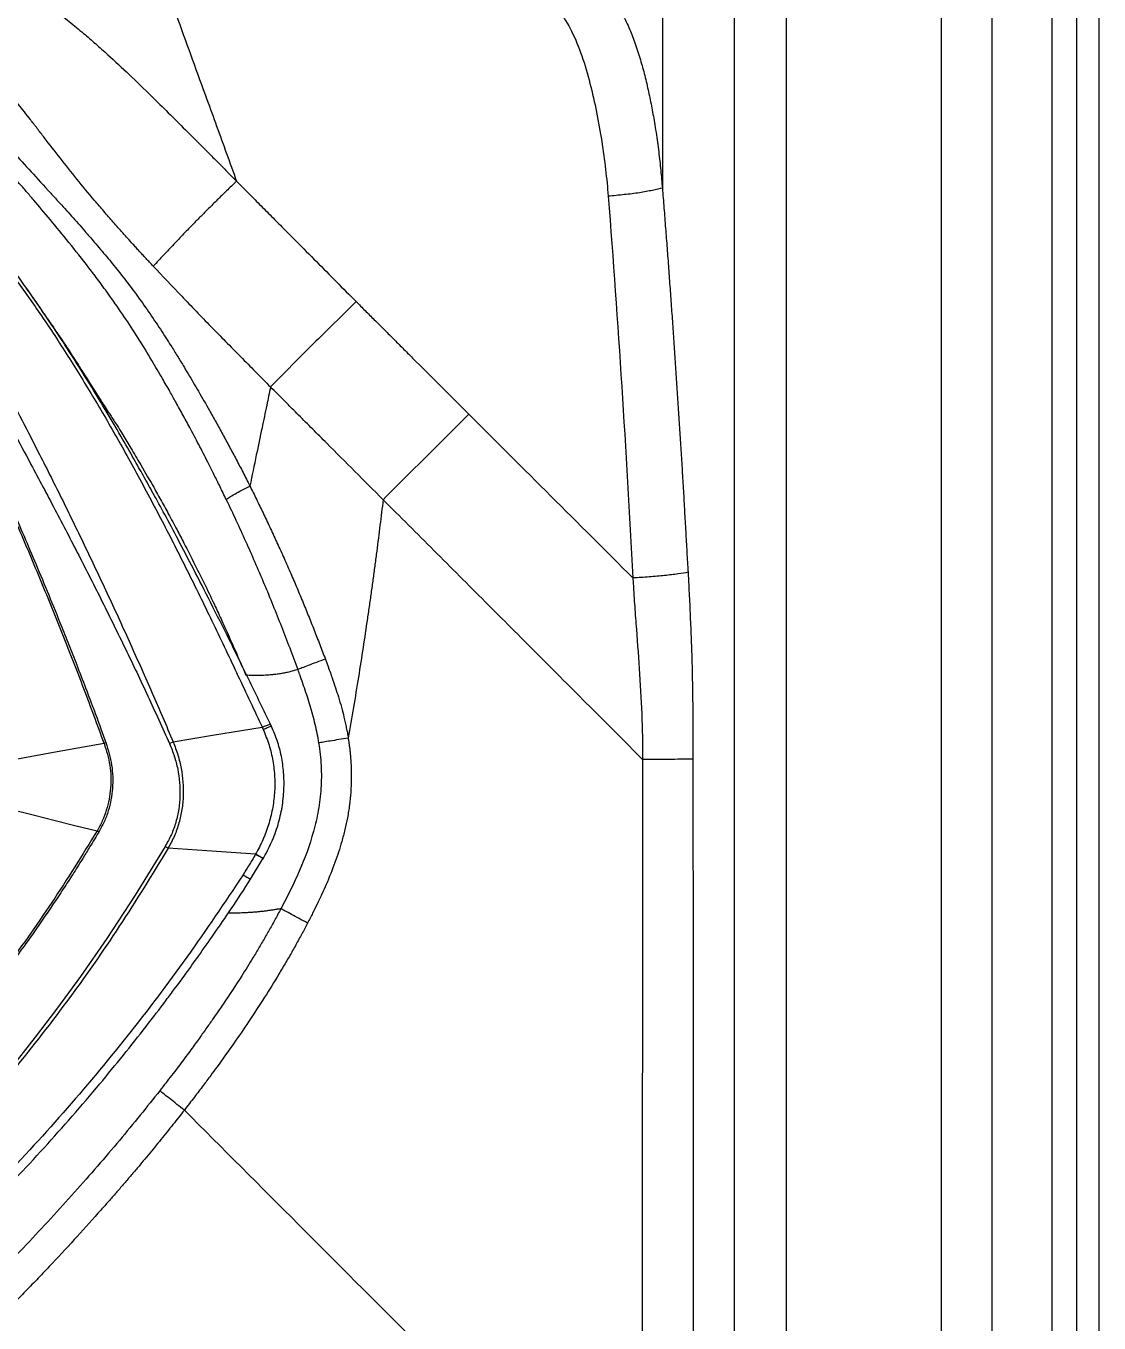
# Model space of a CAD drawing. Extents: x 0 to 84, y -21 to 126.
# Drawn here: x 75.28 to 84.1, y 9.02 to 19.67 of the extents above; entities that cross this region are included whole.
import ezdxf

# ---------------------------------------------------------------- set-up
doc = ezdxf.new("R2010")
doc.units = 0
doc.header["$MEASUREMENT"] = 0
doc.layers.add('1', color=4, linetype='Continuous')

# ---------------------------------------------------------------- blocks, each defined once
blk = doc.blocks.new('PRODIGY')
at = {"layer": '1', "color": 4, "linetype": 'Continuous', "lineweight": 25}
blk.add_line((84.097, 2.999), (84.097, 75.05), dxfattribs=at)
at = {"layer": '1', "color": 3, "linetype": 'Continuous', "lineweight": 25}
for p, q in [((83.913, 3.416), (83.913, 74.633)), ((83.71, 3.693), (83.71, 74.357)), ((83.219, 4.326), (83.219, 73.724)), ((82.801, 4.835), (82.801, 73.215)), ((81.097, 39.025), (81.097, 6.248)), ((81.526, 39.025), (81.526, 6.248)), ((80.507, 31.17), (80.507, 18.342)), ((77.294, 13.92), (77.285, 13.938)), ((75.934, 13.786), (75.919, 13.781)), ((76.487, 13.791), (76.456, 13.778)), ((76.445, 12.919), (76.42, 12.934)), ((77.123, 12.664), (77.227, 12.836))]:
    blk.add_line(p, q, dxfattribs=at)
at = {"layer": '1', "color": 3, "linetype": 'Continuous', "lineweight": 25, "flags": 128}
for points in [[(77.218, 13.91), (76.809, 13.844), (76.487, 13.791)], [(75.147, 13.643), (75.533, 13.712), (75.919, 13.781)], [(75.08, 13.256), (75.346, 13.19), (75.517, 13.147), (75.689, 13.104), (75.861, 13.061)], [(76.42, 12.934), (76.173, 12.533), (75.941, 12.176), (75.725, 11.865), (75.528, 11.596), (75.353, 11.367), (75.203, 11.179)], [(77.164, 12.87), (76.762, 12.898), (76.445, 12.919)]]:
    blk.add_lwpolyline(points, dxfattribs=at)
at = {"layer": '1', "color": 3, "linetype": 'Continuous', "lineweight": 25}
blk.add_arc((77.427, 13.256), 0.665, 236.5779, 242.778, dxfattribs=at)
for points, knots in [([(76.068, 20.985), (76.082, 20.944), (76.112, 20.862), (76.157, 20.738), (76.202, 20.614), (76.247, 20.489), (76.293, 20.364), (76.339, 20.238), (76.385, 20.111), (76.431, 19.983), (76.478, 19.855), (76.549, 19.66), (76.644, 19.398), (76.75, 19.106), (76.844, 18.848), (76.925, 18.625), (76.98, 18.474), (77.007, 18.398)], [0, 0, 0, 0, 0.04736, 0.095025, 0.142991, 0.191254, 0.239811, 0.288657, 0.337788, 0.387197, 0.436879, 0.486829, 0.612955, 0.74086, 0.825719, 0.912093, 1, 1, 1, 1]), ([(74.648, 20.479), (74.651, 20.475), (74.658, 20.468), (74.668, 20.456), (74.678, 20.444), (74.688, 20.433), (74.698, 20.421), (74.708, 20.41), (74.729, 20.387), (74.765, 20.35), (74.822, 20.298), (74.886, 20.247), (74.952, 20.197), (75.029, 20.142), (75.116, 20.082), (75.21, 20.019), (75.308, 19.952), (75.411, 19.879), (75.519, 19.799), (75.632, 19.71), (75.743, 19.619), (75.849, 19.527), (75.974, 19.415), (76.128, 19.271), (76.293, 19.111), (76.448, 18.959), (76.567, 18.84), (76.668, 18.739), (76.751, 18.657), (76.835, 18.572), (76.921, 18.486), (76.978, 18.428), (77.007, 18.399)], [0, 0, 0, 0, 0.021325, 0.041794, 0.061438, 0.080288, 0.098374, 0.115725, 0.132371, 0.198636, 0.257307, 0.29678, 0.333991, 0.371604, 0.406767, 0.440565, 0.472657, 0.505057, 0.537225, 0.572139, 0.608221, 0.6379, 0.668912, 0.722897, 0.781028, 0.823665, 0.868078, 0.893415, 0.919281, 0.945671, 0.972579, 1, 1, 1, 1]), ([(79.7, 20.229), (79.706, 20.226), (79.717, 20.22), (79.734, 20.212), (79.751, 20.203), (79.768, 20.194), (79.784, 20.185), (79.8, 20.175), (79.816, 20.166), (79.831, 20.156), (79.846, 20.146), (79.861, 20.136), (79.876, 20.125), (79.891, 20.115), (79.905, 20.104), (79.919, 20.093), (79.944, 20.072), (79.981, 20.039), (80.026, 19.993), (80.068, 19.942), (80.119, 19.874), (80.176, 19.78), (80.232, 19.664), (80.281, 19.54), (80.322, 19.413), (80.359, 19.282), (80.39, 19.15), (80.418, 19.016), (80.439, 18.899), (80.455, 18.799), (80.467, 18.719), (80.477, 18.64), (80.486, 18.564), (80.494, 18.488), (80.501, 18.415), (80.505, 18.366), (80.507, 18.342)], [0, 0, 0, 0, 0.0086856, 0.0173301, 0.0259339, 0.0344974, 0.0430213, 0.0515063, 0.0599533, 0.0683633, 0.0767373, 0.0850765, 0.0933824, 0.1016563, 0.1098998, 0.1181145, 0.1263022, 0.1562459, 0.1865725, 0.2173743, 0.2487448, 0.3078264, 0.371682, 0.4314697, 0.4966684, 0.558516, 0.6232819, 0.6858177, 0.7502824, 0.7887158, 0.8262085, 0.8627732, 0.8984224, 0.9331684, 0.9670235, 1, 1, 1, 1]), ([(79.536, 19.889), (79.557, 19.878), (79.579, 19.865), (79.619, 19.832), (79.639, 19.813), (79.696, 19.746), (79.73, 19.692), (79.792, 19.568), (79.82, 19.5), (79.87, 19.355), (79.892, 19.279), (79.932, 19.124), (79.95, 19.044), (79.982, 18.885), (79.996, 18.805), (80.021, 18.648), (80.031, 18.571), (80.049, 18.419), (80.056, 18.346), (80.062, 18.275)], [0, 0, 0, 0, 0.0625, 0.0625, 0.125, 0.125, 0.25, 0.25, 0.375, 0.375, 0.5, 0.5, 0.625, 0.625, 0.75, 0.75, 0.875, 0.875, 1, 1, 1, 1]), ([(76.322, 17.7), (76.312, 17.711), (76.293, 17.732), (76.263, 17.763), (76.235, 17.794), (76.208, 17.823), (76.181, 17.853), (76.136, 17.902), (76.073, 17.972), (75.993, 18.062), (75.916, 18.151), (75.815, 18.269), (75.694, 18.416), (75.557, 18.589), (75.449, 18.727), (75.369, 18.831), (75.297, 18.925), (75.232, 19.008), (75.174, 19.08), (75.13, 19.134), (75.083, 19.19), (75.039, 19.239), (75.001, 19.278), (74.968, 19.312), (74.936, 19.342), (74.905, 19.371), (74.865, 19.405), (74.831, 19.433), (74.801, 19.457), (74.782, 19.472), (74.761, 19.488), (74.748, 19.499), (74.74, 19.505)], [0, 0, 0, 0, 0.0118305, 0.0233955, 0.034696, 0.0457298, 0.0564924, 0.0669775, 0.1008396, 0.1339747, 0.1667297, 0.2000682, 0.2651859, 0.3306607, 0.3946322, 0.4251252, 0.4546954, 0.5095549, 0.5339098, 0.556951, 0.592037, 0.6285004, 0.6544594, 0.6841203, 0.7181657, 0.7510471, 0.7883227, 0.8641876, 0.8958868, 0.9300851, 0.9593428, 1, 1, 1, 1]), ([(74.754, 19.014), (74.759, 19.012), (74.767, 19.007), (74.781, 19), (74.795, 18.992), (74.815, 18.981), (74.842, 18.963), (74.877, 18.937), (74.916, 18.904), (74.959, 18.863), (75.006, 18.816), (75.075, 18.742), (75.173, 18.635), (75.314, 18.48), (75.442, 18.341), (75.555, 18.217), (75.648, 18.115), (75.748, 18.002), (75.845, 17.89), (75.938, 17.781), (76.039, 17.657), (76.137, 17.53), (76.237, 17.394), (76.333, 17.255), (76.41, 17.137), (76.472, 17.04), (76.519, 16.964), (76.566, 16.887), (76.624, 16.791), (76.697, 16.668), (76.773, 16.535), (76.839, 16.417), (76.894, 16.318), (76.949, 16.216), (77.005, 16.111), (77.061, 16.004), (77.098, 15.931), (77.117, 15.894)], [0, 0, 0, 0, 0.013683, 0.027082, 0.039429, 0.055045, 0.085179, 0.115912, 0.146604, 0.177193, 0.210406, 0.238801, 0.301727, 0.364619, 0.427107, 0.449147, 0.486619, 0.522663, 0.548069, 0.580559, 0.610618, 0.644149, 0.67449, 0.708075, 0.740095, 0.754224, 0.773207, 0.790064, 0.805093, 0.835955, 0.869759, 0.890445, 0.911473, 0.932867, 0.954685, 0.977018, 1, 1, 1, 1]), ([(76.923, 15.782), (76.914, 15.8), (76.897, 15.835), (76.872, 15.887), (76.848, 15.936), (76.824, 15.984), (76.801, 16.029), (76.762, 16.107), (76.706, 16.217), (76.636, 16.35), (76.569, 16.473), (76.512, 16.576), (76.455, 16.678), (76.405, 16.766), (76.355, 16.851), (76.29, 16.962), (76.2, 17.109), (76.084, 17.286), (75.975, 17.443), (75.878, 17.576), (75.764, 17.726), (75.628, 17.897), (75.475, 18.083), (75.361, 18.219), (75.278, 18.315), (75.201, 18.403), (75.131, 18.481), (75.067, 18.546), (75.009, 18.603), (74.957, 18.646), (74.911, 18.677), (74.879, 18.696), (74.855, 18.708), (74.836, 18.717), (74.827, 18.721), (74.822, 18.724)], [0, 0, 0, 0, 0.011863, 0.023315, 0.034348, 0.044944, 0.055087, 0.064781, 0.097009, 0.129348, 0.155252, 0.181276, 0.200806, 0.225955, 0.242893, 0.260453, 0.304808, 0.348374, 0.391761, 0.425889, 0.455575, 0.51842, 0.580491, 0.641671, 0.671942, 0.7019, 0.762107, 0.792425, 0.822743, 0.883415, 0.913977, 0.944302, 0.972454, 0.984123, 1, 1, 1, 1]), ([(77.007, 18.399), (76.993, 18.385), (76.966, 18.358), (76.925, 18.319), (76.886, 18.281), (76.849, 18.244), (76.813, 18.209), (76.778, 18.174), (76.745, 18.141), (76.714, 18.11), (76.683, 18.079), (76.65, 18.045), (76.613, 18.007), (76.572, 17.965), (76.531, 17.923), (76.49, 17.879), (76.448, 17.835), (76.407, 17.791), (76.364, 17.746), (76.336, 17.715), (76.322, 17.7)], [0, 0, 0, 0, 0.059262, 0.116272, 0.171105, 0.223839, 0.274555, 0.323335, 0.370259, 0.415399, 0.458822, 0.500589, 0.559396, 0.618962, 0.679426, 0.740928, 0.803609, 0.867602, 0.93303, 1, 1, 1, 1]), ([(77.007, 18.398), (77.024, 18.381), (77.058, 18.347), (77.109, 18.296), (77.159, 18.245), (77.209, 18.195), (77.258, 18.146), (77.307, 18.097), (77.355, 18.048), (77.403, 18), (77.451, 17.952), (77.537, 17.865), (77.663, 17.738), (77.827, 17.573), (77.936, 17.463), (77.991, 17.409)], [0, 0, 0, 0, 0.052241, 0.103973, 0.155199, 0.20592, 0.256139, 0.305857, 0.355073, 0.403786, 0.451994, 0.499697, 0.667987, 0.834828, 1, 1, 1, 1]), ([(80.507, 18.342), (80.485, 18.336), (80.457, 18.329), (80.393, 18.316), (80.357, 18.309), (80.279, 18.297), (80.238, 18.292), (80.151, 18.283), (80.106, 18.278), (80.062, 18.275)], [0, 0, 0, 0, 0.25, 0.25, 0.5, 0.5, 0.75, 0.75, 1, 1, 1, 1]), ([(80.507, 18.342), (80.512, 18.287), (80.52, 18.177), (80.533, 18.012), (80.546, 17.847), (80.558, 17.682), (80.57, 17.516), (80.582, 17.351), (80.594, 17.185), (80.605, 17.019), (80.616, 16.853), (80.627, 16.687), (80.638, 16.521), (80.649, 16.354), (80.659, 16.188), (80.67, 16.021), (80.68, 15.854), (80.689, 15.687), (80.699, 15.52), (80.708, 15.353), (80.715, 15.241), (80.718, 15.186)], [0, 0, 0, 0, 0.0524122, 0.104847, 0.1573045, 0.2097852, 0.2622894, 0.3148173, 0.3673695, 0.4199461, 0.4725475, 0.5251741, 0.5778262, 0.6305041, 0.6832081, 0.7359387, 0.788696, 0.8414805, 0.8942924, 0.9471321, 1, 1, 1, 1]), ([(74.716, 18.181), (74.78, 18.107), (74.91, 17.959), (75.121, 17.691), (75.336, 17.394), (75.553, 17.071), (75.77, 16.726), (75.986, 16.36), (76.199, 15.977), (76.409, 15.582), (76.615, 15.176), (76.818, 14.76), (77.019, 14.337), (77.152, 14.053), (77.219, 13.911)], [0, 0, 0, 0, 0.083648, 0.167746, 0.251461, 0.334457, 0.417447, 0.500935, 0.584377, 0.667336, 0.750217, 0.833366, 0.916826, 1, 1, 1, 1]), ([(77.285, 13.938), (77.23, 14.053), (77.118, 14.285), (76.954, 14.619), (76.799, 14.929), (76.658, 15.204), (76.532, 15.444), (76.422, 15.651), (76.327, 15.825), (76.242, 15.977), (76.154, 16.134), (76.05, 16.316), (75.921, 16.534), (75.773, 16.778), (75.626, 17.009), (75.486, 17.222), (75.356, 17.413), (75.218, 17.607), (75.074, 17.8), (74.927, 17.988), (74.833, 18.1), (74.785, 18.157)], [0, 0, 0, 0, 0.06884, 0.137784, 0.200411, 0.256659, 0.306646, 0.349726, 0.386885, 0.418139, 0.448211, 0.489804, 0.539349, 0.59651, 0.661202, 0.708613, 0.759588, 0.814339, 0.872956, 0.934751, 1, 1, 1, 1]), ([(74.45, 17.907), (74.479, 17.856), (74.538, 17.753), (74.634, 17.582), (74.737, 17.393), (74.851, 17.183), (74.973, 16.951), (75.105, 16.701), (75.244, 16.435), (75.402, 16.126), (75.578, 15.776), (75.767, 15.388), (75.954, 14.993), (76.136, 14.595), (76.314, 14.194), (76.429, 13.926), (76.487, 13.792)], [0, 0, 0, 0, 0.0623397, 0.1248176, 0.1873631, 0.2504532, 0.313852, 0.3766375, 0.4394585, 0.5026713, 0.5860166, 0.6688233, 0.7516168, 0.8345425, 0.9173642, 1, 1, 1, 1]), ([(74.403, 17.832), (74.43, 17.779), (74.483, 17.675), (74.57, 17.499), (74.668, 17.307), (74.776, 17.094), (74.897, 16.861), (75.03, 16.611), (75.17, 16.347), (75.332, 16.044), (75.514, 15.703), (75.71, 15.326), (75.904, 14.944), (76.094, 14.558), (76.279, 14.17), (76.397, 13.909), (76.456, 13.778)], [0, 0, 0, 0, 0.062319, 0.124752, 0.187451, 0.250906, 0.314486, 0.37751, 0.44061, 0.503895, 0.587131, 0.669779, 0.75236, 0.835034, 0.917583, 1, 1, 1, 1]), ([(76.322, 17.7), (76.399, 17.618), (76.477, 17.536), (76.635, 17.371), (76.715, 17.288), (76.876, 17.123), (76.958, 17.04), (77.122, 16.874), (77.204, 16.791), (77.286, 16.708)], [0, 0, 0, 0, 0.25, 0.25, 0.5, 0.5, 0.75, 0.75, 1, 1, 1, 1]), ([(75.919, 13.781), (75.864, 13.93), (75.754, 14.229), (75.581, 14.672), (75.402, 15.112), (75.218, 15.546), (75.055, 15.916), (74.918, 16.225), (74.805, 16.474), (74.699, 16.713), (74.585, 16.956), (74.477, 17.205), (74.366, 17.444), (74.301, 17.585), (74.268, 17.656)], [0, 0, 0, 0, 0.0993046, 0.1988023, 0.2983852, 0.3983175, 0.4984058, 0.5609175, 0.6237893, 0.6873653, 0.7502551, 0.8333894, 0.9165324, 1, 1, 1, 1]), ([(74.269, 17.656), (74.272, 17.648), (74.294, 17.603), (74.333, 17.517), (74.386, 17.409), (74.439, 17.301), (74.487, 17.197), (74.543, 17.075), (74.609, 16.934), (74.686, 16.774), (74.769, 16.591), (74.854, 16.402), (74.946, 16.199), (75.042, 15.981), (75.144, 15.751), (75.247, 15.514), (75.348, 15.275), (75.451, 15.03), (75.542, 14.806), (75.62, 14.611), (75.688, 14.44), (75.758, 14.258), (75.826, 14.078), (75.886, 13.92), (75.919, 13.827), (75.934, 13.786)], [0, 0, 0, 0, 0.0097383, 0.0546015, 0.1000331, 0.1320562, 0.1702626, 0.2056373, 0.2487952, 0.3001589, 0.3461508, 0.3974852, 0.4466418, 0.498592, 0.5558794, 0.6112052, 0.6642789, 0.7210908, 0.7793449, 0.8161973, 0.8528832, 0.8945568, 0.9379496, 0.9731379, 1, 1, 1, 1]), ([(75.276, 17.521), (75.283, 17.51), (75.299, 17.488), (75.323, 17.455), (75.347, 17.42), (75.372, 17.384), (75.398, 17.347), (75.428, 17.304), (75.462, 17.254), (75.513, 17.181), (75.576, 17.088), (75.636, 16.996), (75.682, 16.925), (75.723, 16.863), (75.763, 16.799), (75.806, 16.731), (75.843, 16.673), (75.881, 16.613), (75.917, 16.557), (75.949, 16.508), (75.976, 16.467), (76, 16.43), (76.03, 16.384), (76.075, 16.312), (76.121, 16.235), (76.168, 16.156), (76.231, 16.049), (76.303, 15.925), (76.383, 15.783), (76.449, 15.662), (76.513, 15.543), (76.586, 15.404), (76.664, 15.251), (76.75, 15.077), (76.814, 14.943), (76.859, 14.847), (76.888, 14.784), (76.921, 14.712), (76.957, 14.632), (76.996, 14.543), (77.039, 14.445), (77.068, 14.376), (77.083, 14.34)], [0, 0, 0, 0, 0.012023, 0.024446, 0.037281, 0.050549, 0.064288, 0.078554, 0.097079, 0.11824, 0.157596, 0.195711, 0.213774, 0.230247, 0.25986, 0.278188, 0.298504, 0.317911, 0.336943, 0.354441, 0.365852, 0.376961, 0.390885, 0.410805, 0.445494, 0.465652, 0.486701, 0.548352, 0.58482, 0.621549, 0.663022, 0.696056, 0.749127, 0.7995, 0.847158, 0.862262, 0.879603, 0.899186, 0.921012, 0.94508, 0.971399, 1, 1, 1, 1]), ([(77.991, 17.409), (77.931, 17.351), (77.872, 17.293), (77.755, 17.177), (77.696, 17.119), (77.58, 17.003), (77.521, 16.944), (77.404, 16.827), (77.345, 16.768), (77.286, 16.708)], [0, 0, 0, 0, 0.25, 0.25, 0.5, 0.5, 0.75, 0.75, 1, 1, 1, 1]), ([(77.991, 17.409), (78.015, 17.384), (78.064, 17.335), (78.139, 17.26), (78.216, 17.184), (78.294, 17.106), (78.373, 17.026), (78.501, 16.899), (78.682, 16.718), (78.836, 16.565), (78.916, 16.484)], [0, 0, 0, 0, 0.079304, 0.160258, 0.242862, 0.327142, 0.413139, 0.500862, 0.739935, 1, 1, 1, 1]), ([(77.286, 16.708), (77.276, 16.658), (77.253, 16.546), (77.214, 16.36), (77.167, 16.138), (77.134, 15.979), (77.117, 15.894)], [0, 0, 0, 0, 0.183859, 0.413123, 0.685932, 1, 1, 1, 1]), ([(78.212, 15.782), (78.134, 15.859), (77.98, 16.014), (77.787, 16.207), (77.633, 16.361), (77.538, 16.456), (77.461, 16.533), (77.403, 16.591), (77.344, 16.651), (77.306, 16.689), (77.286, 16.708)], [0, 0, 0, 0, 0.249891, 0.49984, 0.62484, 0.749869, 0.806534, 0.87493, 0.937539, 1, 1, 1, 1]), ([(78.916, 16.484), (78.858, 16.426), (78.799, 16.368), (78.682, 16.251), (78.623, 16.193), (78.506, 16.076), (78.447, 16.018), (78.33, 15.9), (78.271, 15.841), (78.212, 15.782)], [0, 0, 0, 0, 0.25, 0.25, 0.5, 0.5, 0.75, 0.75, 1, 1, 1, 1]), ([(76.923, 15.782), (76.928, 15.787), (76.937, 15.794), (76.96, 15.809), (76.975, 15.818), (77.009, 15.838), (77.029, 15.849), (77.071, 15.871), (77.093, 15.882), (77.117, 15.894)], [0, 0, 0, 0, 0.25, 0.25, 0.5, 0.5, 0.75, 0.75, 1, 1, 1, 1]), ([(77.117, 15.894), (77.126, 15.876), (77.144, 15.839), (77.171, 15.785), (77.198, 15.729), (77.225, 15.673), (77.253, 15.615), (77.28, 15.557), (77.308, 15.498), (77.335, 15.438), (77.363, 15.377), (77.391, 15.316), (77.418, 15.254), (77.454, 15.172), (77.498, 15.071), (77.548, 14.95), (77.597, 14.831), (77.645, 14.711), (77.691, 14.592), (77.722, 14.512), (77.737, 14.472)], [0, 0, 0, 0, 0.0389753, 0.0784325, 0.1183875, 0.1588524, 0.1998347, 0.2413369, 0.2833563, 0.3258837, 0.3689038, 0.4123934, 0.4563219, 0.5006497, 0.5853037, 0.6691805, 0.7522896, 0.8349726, 0.9174889, 1, 1, 1, 1]), ([(76.923, 15.782), (76.949, 15.726), (76.976, 15.67), (77.029, 15.556), (77.055, 15.499), (77.132, 15.327), (77.183, 15.21), (77.257, 15.034), (77.282, 14.975), (77.329, 14.858), (77.353, 14.799), (77.422, 14.623), (77.466, 14.505), (77.51, 14.386)], [0, 0, 0, 0, 0.125, 0.125, 0.25, 0.25, 0.5, 0.5, 0.625, 0.625, 0.75, 0.75, 1, 1, 1, 1]), ([(78.212, 15.782), (78.208, 15.747), (78.199, 15.677), (78.186, 15.572), (78.173, 15.465), (78.159, 15.358), (78.145, 15.249), (78.13, 15.139), (78.115, 15.029), (78.099, 14.917), (78.076, 14.763), (78.047, 14.566), (78.009, 14.323), (77.968, 14.075), (77.939, 13.908), (77.925, 13.824)], [0, 0, 0, 0, 0.053116, 0.106802, 0.16105, 0.215857, 0.271214, 0.327117, 0.383559, 0.440532, 0.49803, 0.619123, 0.743204, 0.870191, 1, 1, 1, 1]), ([(80.345, 13.649), (80.199, 13.794), (79.91, 14.083), (79.479, 14.515), (79.053, 14.941), (78.631, 15.363), (78.351, 15.643), (78.212, 15.782)], [0, 0, 0, 0, 0.204259, 0.406428, 0.606468, 0.804338, 1, 1, 1, 1]), ([(80.718, 15.186), (80.695, 15.181), (80.667, 15.176), (80.602, 15.167), (80.565, 15.163), (80.486, 15.154), (80.443, 15.151), (80.355, 15.144), (80.31, 15.141), (80.265, 15.139)], [0, 0, 0, 0, 0.25, 0.25, 0.5, 0.5, 0.75, 0.75, 1, 1, 1, 1]), ([(80.265, 15.139), (80.265, 15.133), (80.265, 15.128), (80.266, 15.12), (80.266, 15.116), (80.267, 15.104), (80.268, 15.081), (80.27, 15.057), (80.272, 15.011), (80.274, 14.98), (80.281, 14.887), (80.285, 14.825), (80.299, 14.64), (80.309, 14.517), (80.325, 14.271), (80.332, 14.148), (80.342, 13.9), (80.345, 13.775), (80.345, 13.649)], [0, 0, 0, 0, 0.007812, 0.007812, 0.015625, 0.015625, 0.03125, 0.0625, 0.0625, 0.125, 0.125, 0.25, 0.25, 0.5, 0.5, 0.75, 0.75, 1, 1, 1, 1]), ([(80.718, 15.186), (80.72, 15.151), (80.723, 15.086), (80.73, 14.958), (80.737, 14.8), (80.745, 14.608), (80.751, 14.418), (80.755, 14.227), (80.757, 14.034), (80.758, 13.874), (80.758, 13.747), (80.758, 13.684), (80.758, 13.65)], [0, 0, 0, 0, 0.06886, 0.126347, 0.251054, 0.378451, 0.501632, 0.621681, 0.752005, 0.876456, 0.93387, 1, 1, 1, 1]), ([(77.51, 14.386), (77.504, 14.384), (77.491, 14.38), (77.473, 14.375), (77.454, 14.37), (77.436, 14.366), (77.417, 14.361), (77.398, 14.358), (77.379, 14.354), (77.36, 14.351), (77.341, 14.348), (77.321, 14.346), (77.296, 14.343), (77.253, 14.339), (77.202, 14.337), (77.151, 14.337), (77.114, 14.338), (77.092, 14.34), (77.083, 14.34)], [0, 0, 0, 0, 0.04476, 0.089547, 0.134367, 0.179224, 0.224124, 0.269072, 0.314072, 0.359129, 0.404247, 0.44943, 0.494683, 0.582516, 0.745632, 0.851376, 0.936247, 1, 1, 1, 1]), ([(77.737, 14.472), (77.712, 14.463), (77.687, 14.454), (77.64, 14.436), (77.617, 14.428), (77.577, 14.413), (77.559, 14.406), (77.53, 14.394), (77.518, 14.39), (77.51, 14.386)], [0, 0, 0, 0, 0.25, 0.25, 0.5, 0.5, 0.75, 0.75, 1, 1, 1, 1]), ([(77.51, 14.386), (77.511, 14.383), (77.512, 14.38), (77.514, 14.373), (77.516, 14.37), (77.518, 14.363), (77.519, 14.36), (77.521, 14.354), (77.527, 14.339), (77.532, 14.324), (77.545, 14.287), (77.554, 14.263), (77.579, 14.189), (77.595, 14.14), (77.625, 14.04), (77.639, 13.989), (77.663, 13.887), (77.674, 13.835), (77.682, 13.783)], [0, 0, 0, 0, 0.015625, 0.015625, 0.03125, 0.03125, 0.046875, 0.046875, 0.0625, 0.125, 0.125, 0.25, 0.25, 0.5, 0.5, 0.75, 0.75, 1, 1, 1, 1]), ([(77.737, 14.472), (77.744, 14.451), (77.758, 14.414), (77.777, 14.363), (77.797, 14.305), (77.82, 14.239), (77.845, 14.159), (77.869, 14.079), (77.887, 14.008), (77.9, 13.952), (77.909, 13.909), (77.918, 13.866), (77.923, 13.838), (77.925, 13.824)], [0, 0, 0, 0, 0.096422, 0.176509, 0.240151, 0.368833, 0.485615, 0.616099, 0.739626, 0.806532, 0.872216, 0.936697, 1, 1, 1, 1]), ([(77.227, 13.892), (77.244, 13.85), (77.277, 13.768), (77.308, 13.637), (77.323, 13.503), (77.321, 13.37), (77.304, 13.239), (77.272, 13.111), (77.226, 12.987), (77.185, 12.909), (77.164, 12.87)], [0, 0, 0, 0, 0.126239, 0.25247, 0.378246, 0.503559, 0.627704, 0.751269, 0.876499, 1, 1, 1, 1]), ([(77.218, 13.91), (77.22, 13.907), (77.223, 13.901), (77.225, 13.895), (77.227, 13.892)], [0, 0, 0, 0, 0.560001, 1, 1, 1, 1]), ([(77.285, 13.938), (77.285, 13.938), (77.284, 13.938), (77.277, 13.935), (77.266, 13.931), (77.252, 13.925), (77.236, 13.918), (77.224, 13.913), (77.219, 13.91)], [0, 0, 0, 0, 0.16895, 0.342922, 0.516959, 0.686771, 0.848685, 1, 1, 1, 1]), ([(77.224, 12.83), (77.249, 12.876), (77.299, 12.966), (77.35, 13.11), (77.384, 13.254), (77.399, 13.398), (77.397, 13.539), (77.378, 13.674), (77.345, 13.802), (77.31, 13.881), (77.294, 13.92)], [0, 0, 0, 0, 0.137232, 0.271784, 0.401562, 0.528559, 0.652443, 0.772756, 0.888669, 1, 1, 1, 1]), ([(77.294, 13.92), (77.293, 13.92), (77.292, 13.92), (77.285, 13.918), (77.274, 13.913), (77.26, 13.907), (77.244, 13.9), (77.232, 13.894), (77.227, 13.892)], [0, 0, 0, 0, 0.1678263, 0.3422098, 0.5165994, 0.6866599, 0.8486942, 1, 1, 1, 1]), ([(75.919, 13.781), (75.937, 13.721), (75.973, 13.601), (75.978, 13.412), (75.949, 13.259), (75.906, 13.143), (75.876, 13.088), (75.861, 13.061)], [0, 0, 0, 0, 0.251368, 0.501785, 0.750729, 0.87556, 1, 1, 1, 1]), ([(75.934, 13.786), (75.952, 13.725), (75.988, 13.603), (75.994, 13.411), (75.965, 13.255), (75.921, 13.135), (75.891, 13.08), (75.875, 13.052)], [0, 0, 0, 0, 0.250614, 0.500738, 0.749749, 0.874801, 1, 1, 1, 1]), ([(76.456, 13.778), (76.47, 13.744), (76.498, 13.676), (76.534, 13.533), (76.547, 13.386), (76.534, 13.24), (76.51, 13.133), (76.474, 13.03), (76.438, 12.966), (76.42, 12.934)], [0, 0, 0, 0, 0.1260009, 0.2516184, 0.5011889, 0.6261923, 0.7511741, 0.8751452, 1, 1, 1, 1]), ([(76.487, 13.791), (76.5, 13.756), (76.527, 13.685), (76.562, 13.538), (76.575, 13.386), (76.56, 13.236), (76.536, 13.126), (76.499, 13.019), (76.463, 12.953), (76.445, 12.919)], [0, 0, 0, 0, 0.125715, 0.251317, 0.50068, 0.625642, 0.750731, 0.875038, 1, 1, 1, 1]), ([(77.682, 13.783), (77.692, 13.721), (77.699, 13.658), (77.705, 13.533), (77.705, 13.471), (77.697, 13.349), (77.689, 13.289), (77.669, 13.171), (77.655, 13.113), (77.608, 12.943), (77.568, 12.835), (77.499, 12.677), (77.475, 12.626), (77.437, 12.549), (77.424, 12.523), (77.398, 12.472), (77.385, 12.447), (77.372, 12.422)], [0, 0, 0, 0, 0.125, 0.125, 0.25, 0.25, 0.375, 0.375, 0.5, 0.5, 0.75, 0.75, 0.875, 0.875, 0.9375, 0.9375, 1, 1, 1, 1]), ([(77.925, 13.824), (77.926, 13.814), (77.929, 13.795), (77.933, 13.767), (77.937, 13.739), (77.94, 13.711), (77.943, 13.683), (77.945, 13.655), (77.947, 13.628), (77.95, 13.573), (77.951, 13.49), (77.947, 13.381), (77.936, 13.274), (77.92, 13.172), (77.898, 13.071), (77.866, 12.948), (77.816, 12.797), (77.759, 12.654), (77.708, 12.54), (77.671, 12.462), (77.631, 12.383), (77.605, 12.331), (77.591, 12.304)], [0, 0, 0, 0, 0.018048, 0.035994, 0.053839, 0.071585, 0.089237, 0.106795, 0.124263, 0.141644, 0.211176, 0.281033, 0.347166, 0.414737, 0.477255, 0.54171, 0.655042, 0.778481, 0.832443, 0.890914, 0.942607, 1, 1, 1, 1]), ([(77.925, 13.824), (77.899, 13.819), (77.873, 13.815), (77.823, 13.807), (77.799, 13.803), (77.756, 13.796), (77.737, 13.793), (77.705, 13.787), (77.692, 13.785), (77.682, 13.783)], [0, 0, 0, 0, 0.25, 0.25, 0.5, 0.5, 0.75, 0.75, 1, 1, 1, 1]), ([(80.345, 13.649), (80.344, 13.094), (80.344, 12.538), (80.343, 11.705), (80.343, 11.427), (80.342, 10.872), (80.342, 10.595), (80.342, 10.041), (80.341, 9.764), (80.341, 9.211), (80.341, 8.935), (80.34, 8.108), (80.34, 7.557), (80.34, 7.005)], [0, 0, 0, 0, 0.25, 0.25, 0.375, 0.375, 0.5, 0.5, 0.625, 0.625, 0.75, 0.75, 1, 1, 1, 1]), ([(80.758, 13.65), (80.737, 13.65), (80.711, 13.65), (80.652, 13.649), (80.619, 13.649), (80.547, 13.649), (80.508, 13.649), (80.428, 13.649), (80.386, 13.649), (80.345, 13.649)], [0, 0, 0, 0, 0.25, 0.25, 0.5, 0.5, 0.75, 0.75, 1, 1, 1, 1]), ([(80.758, 13.65), (80.759, 12.977), (80.759, 11.566), (80.76, 9.352), (80.761, 7.809), (80.761, 7.005)], [0, 0, 0, 0, 0.303642, 0.636975, 1, 1, 1, 1]), ([(75.861, 13.061), (75.739, 12.864), (75.495, 12.469), (75.09, 11.902), (74.658, 11.357), (74.198, 10.837), (73.709, 10.348), (73.193, 9.888), (72.65, 9.457), (72.081, 9.057), (71.492, 8.684), (71.084, 8.462), (70.88, 8.351)], [0, 0, 0, 0, 0.100345, 0.20059, 0.300906, 0.400755, 0.500092, 0.599382, 0.699069, 0.799349, 0.899659, 1, 1, 1, 1]), ([(75.875, 13.052), (75.867, 13.038), (75.845, 13.002), (75.804, 12.936), (75.757, 12.859), (75.711, 12.784), (75.671, 12.72), (75.632, 12.66), (75.593, 12.6), (75.521, 12.49), (75.416, 12.335), (75.241, 12.086), (75.022, 11.79), (74.737, 11.432), (74.424, 11.065), (74.079, 10.694), (73.687, 10.308), (73.241, 9.909), (72.736, 9.504), (72.268, 9.166), (71.846, 8.888), (71.573, 8.72), (71.394, 8.615), (71.31, 8.566), (71.225, 8.518), (71.143, 8.472), (71.058, 8.425), (70.974, 8.381), (70.916, 8.35), (70.889, 8.335)], [0, 0, 0, 0, 0.007015, 0.018363, 0.033423, 0.04585, 0.056436, 0.065972, 0.076735, 0.087612, 0.12255, 0.157338, 0.219069, 0.281467, 0.354684, 0.427219, 0.500115, 0.591822, 0.685047, 0.779145, 0.840884, 0.903128, 0.916964, 0.930721, 0.945004, 0.958992, 0.971501, 0.986828, 1, 1, 1, 1]), ([(75.875, 13.052), (75.873, 13.054), (75.868, 13.057), (75.863, 13.06), (75.861, 13.061)], [0, 0, 0, 0, 0.5599684, 1, 1, 1, 1]), ([(76.445, 12.919), (76.314, 12.704), (76.05, 12.273), (75.614, 11.652), (75.147, 11.056), (74.649, 10.489), (74.12, 9.954), (73.558, 9.452), (72.966, 8.982), (72.345, 8.547), (71.703, 8.142), (71.258, 7.902), (71.035, 7.782)], [0, 0, 0, 0, 0.100262, 0.200594, 0.300842, 0.400493, 0.499762, 0.599107, 0.699009, 0.799378, 0.89967, 1, 1, 1, 1]), ([(77.164, 12.87), (77.145, 12.838), (77.111, 12.781), (77.076, 12.725), (77.061, 12.7)], [0, 0, 0, 0, 0.560005, 1, 1, 1, 1]), ([(77.164, 12.87), (77.164, 12.87), (77.164, 12.87), (77.164, 12.87), (77.164, 12.87)], [0, 0, 0, 0, 0.560339, 1, 1, 1, 1]), ([(77.224, 12.84), (77.226, 12.838), (77.229, 12.835), (77.224, 12.837), (77.217, 12.84), (77.207, 12.846), (77.19, 12.855), (77.174, 12.864), (77.164, 12.87)], [0, 0, 0, 0, 0.238959, 0.368043, 0.500001, 0.631958, 0.761045, 1, 1, 1, 1]), ([(77.164, 12.87), (77.174, 12.864), (77.19, 12.855), (77.207, 12.846), (77.218, 12.841), (77.224, 12.838), (77.228, 12.836), (77.227, 12.837), (77.227, 12.837)], [0, 0, 0, 0, 0.303742, 0.467832, 0.635569, 0.803285, 0.967312, 1, 1, 1, 1]), ([(77.061, 12.7), (76.909, 12.473), (76.606, 12.02), (76.11, 11.368), (75.586, 10.741), (75.031, 10.138), (74.481, 9.594), (73.943, 9.105), (73.421, 8.666), (72.882, 8.248), (72.326, 7.851), (71.755, 7.476), (71.361, 7.246), (71.164, 7.131)], [0, 0, 0, 0, 0.100069, 0.199912, 0.299747, 0.399786, 0.499827, 0.583023, 0.66622, 0.749552, 0.833045, 0.916507, 1, 1, 1, 1]), ([(71.198, 7.067), (71.277, 7.113), (71.423, 7.197), (71.624, 7.318), (71.791, 7.42), (71.926, 7.506), (72.147, 7.649), (72.576, 7.936), (73.18, 8.377), (73.842, 8.915), (74.422, 9.435), (74.95, 9.95), (75.429, 10.455), (75.801, 10.882), (76.076, 11.217), (76.258, 11.447), (76.398, 11.629), (76.505, 11.773), (76.594, 11.893), (76.701, 12.042), (76.827, 12.221), (76.971, 12.431), (77.07, 12.583), (77.123, 12.664)], [0, 0, 0, 0, 0.0332, 0.06162, 0.085456, 0.104689, 0.120112, 0.181264, 0.292929, 0.392545, 0.492182, 0.576755, 0.661373, 0.745915, 0.78311, 0.81961, 0.852831, 0.866768, 0.884899, 0.907265, 0.93387, 0.964718, 1, 1, 1, 1]), ([(77.372, 12.422), (77.363, 12.407), (77.347, 12.376), (77.322, 12.33), (77.297, 12.285), (77.272, 12.24), (77.246, 12.195), (77.22, 12.151), (77.194, 12.106), (77.168, 12.063), (77.121, 11.984), (77.032, 11.841), (76.938, 11.699), (76.861, 11.586), (76.819, 11.525), (76.768, 11.452), (76.708, 11.368), (76.639, 11.272), (76.56, 11.166), (76.471, 11.049), (76.408, 10.969), (76.376, 10.927)], [0, 0, 0, 0, 0.029061, 0.058014, 0.086863, 0.115611, 0.144261, 0.172817, 0.201284, 0.229664, 0.25796, 0.354951, 0.509406, 0.542293, 0.583445, 0.632801, 0.690292, 0.755842, 0.829375, 0.910796, 1, 1, 1, 1]), ([(77.372, 12.422), (77.362, 12.42), (77.342, 12.417), (77.313, 12.412), (77.284, 12.408), (77.255, 12.404), (77.226, 12.4), (77.196, 12.397), (77.167, 12.394), (77.138, 12.392), (77.109, 12.39), (77.08, 12.388), (77.051, 12.387), (77.022, 12.386), (76.993, 12.385), (76.964, 12.385), (76.944, 12.385), (76.935, 12.385)], [0, 0, 0, 0, 0.067082, 0.134089, 0.201023, 0.267889, 0.334691, 0.401434, 0.46812, 0.534753, 0.601337, 0.667875, 0.734371, 0.800829, 0.867251, 0.93364, 1, 1, 1, 1]), ([(77.591, 12.304), (77.568, 12.317), (77.544, 12.329), (77.5, 12.353), (77.479, 12.364), (77.44, 12.385), (77.423, 12.395), (77.393, 12.411), (77.381, 12.417), (77.372, 12.422)], [0, 0, 0, 0, 0.25, 0.25, 0.5, 0.5, 0.75, 0.75, 1, 1, 1, 1]), ([(77.591, 12.304), (77.583, 12.29), (77.568, 12.26), (77.544, 12.216), (77.519, 12.17), (77.494, 12.124), (77.468, 12.078), (77.441, 12.03), (77.413, 11.982), (77.384, 11.934), (77.327, 11.837), (77.235, 11.689), (77.112, 11.501), (76.981, 11.31), (76.877, 11.164), (76.791, 11.048), (76.73, 10.965), (76.658, 10.87), (76.605, 10.803), (76.578, 10.767)], [0, 0, 0, 0, 0.02687, 0.054287, 0.082247, 0.110746, 0.13978, 0.169346, 0.199439, 0.230055, 0.26119, 0.382089, 0.513302, 0.626248, 0.759037, 0.805588, 0.861352, 0.926202, 1, 1, 1, 1]), ([(76.376, 10.927), (76.272, 10.795), (76.161, 10.658), (75.927, 10.379), (75.803, 10.236), (75.547, 9.95), (75.414, 9.805), (75.143, 9.518), (75.004, 9.375), (74.863, 9.234)], [0, 0, 0, 0, 0.25, 0.25, 0.5, 0.5, 0.75, 0.75, 1, 1, 1, 1]), ([(76.578, 10.767), (76.557, 10.783), (76.537, 10.799), (76.497, 10.831), (76.478, 10.846), (76.443, 10.874), (76.426, 10.886), (76.398, 10.909), (76.386, 10.919), (76.376, 10.927)], [0, 0, 0, 0, 0.25, 0.25, 0.5, 0.5, 0.75, 0.75, 1, 1, 1, 1]), ([(76.578, 10.767), (76.562, 10.748), (76.531, 10.708), (76.484, 10.649), (76.435, 10.588), (76.385, 10.526), (76.334, 10.463), (76.281, 10.398), (76.226, 10.333), (76.17, 10.266), (76.112, 10.199), (76.054, 10.13), (75.993, 10.061), (75.931, 9.991), (75.825, 9.871), (75.671, 9.701), (75.503, 9.519), (75.364, 9.374), (75.26, 9.266), (75.154, 9.158), (75.082, 9.086), (75.047, 9.05)], [0, 0, 0, 0, 0.032234, 0.065276, 0.099123, 0.13377, 0.169211, 0.205438, 0.242443, 0.280215, 0.31874, 0.358005, 0.397994, 0.438689, 0.480072, 0.606823, 0.737655, 0.802635, 0.86809, 0.933915, 1, 1, 1, 1]), ([(80.34, 7.005), (79.711, 7.633), (79.084, 8.261), (77.829, 9.515), (77.203, 10.142), (76.578, 10.767)], [0, 0, 0, 0, 0.5, 0.5, 1, 1, 1, 1])]:
    blk.add_open_spline(points, degree=3, knots=knots, dxfattribs=at)
for points in [[(80.062, 18.275), (80.142, 17.238), (80.21, 16.19), (80.265, 15.139)], [(80.265, 15.139), (79.815, 15.588), (79.366, 16.036), (78.916, 16.484)]]:
    blk.add_open_spline(points, degree=3, dxfattribs=at)

msp = doc.modelspace()

# ---------------------------------------------------------------- block references
at = {"layer": '1'}
msp.add_blockref('PRODIGY', (0, 0), dxfattribs=at)

doc.saveas('drawing.dxf')
